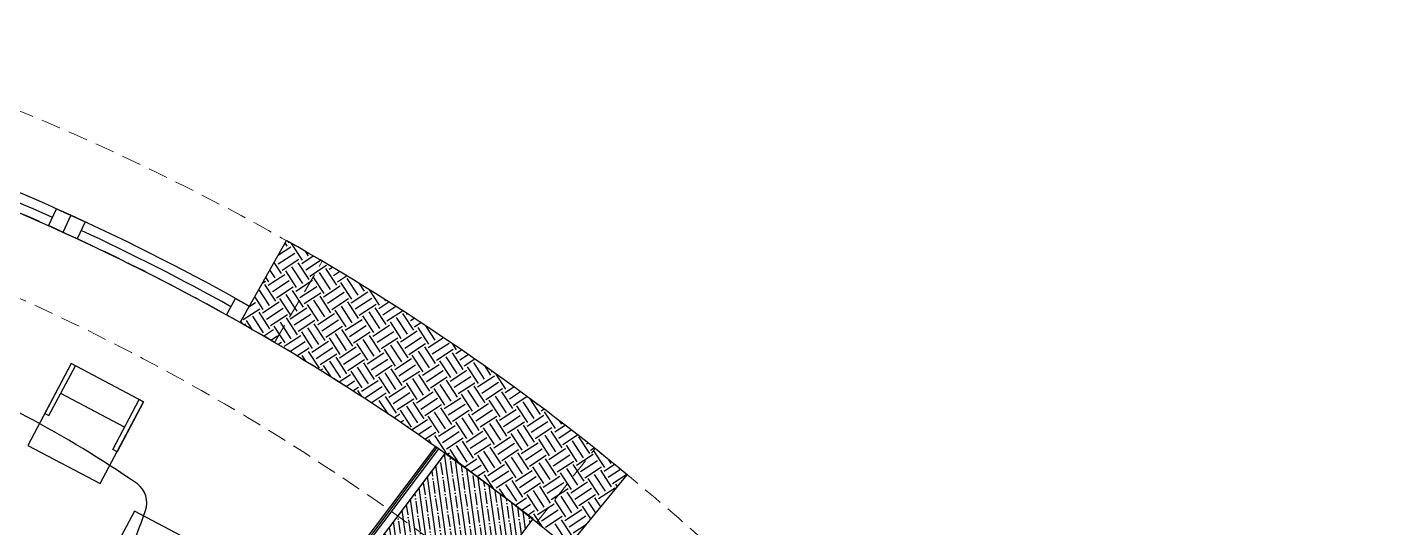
# Model space of a CAD drawing. Header units: millimetres. Extents: x 132785 to 150483, y 90225 to 103753.
# Drawn here: x 136300 to 137171, y 94380 to 94699 of the extents above; entities that cross this region are included whole.
import ezdxf

# ---------------------------------------------------------------- set-up
doc = ezdxf.new("R2010")
doc.units = ezdxf.units.MM
doc.linetypes.add('061-GZM-AP-100$0$HIDDEN', pattern=[0.375, 0.25, -0.125])
doc.layers.add('061-GZM-AP-100$0$A-cephe', color=181, linetype='Continuous')
doc.layers.add('061-GZM-AP-100$0$A-HATCH', color=8, linetype='Continuous')
doc.layers.add('061-GZM-AP-100$0$A-kiris', color=252, linetype='Continuous', lineweight=0)

msp = doc.modelspace()

# ---------------------------------------------------------------- hatches: boundary and pattern name
at = {"layer": '061-GZM-AP-100$0$A-HATCH'}
h = msp.add_hatch(dxfattribs=at)
h.set_pattern_fill('ANSI35', color=253, angle=-127.000042, style=0)
h.set_pattern_definition([(278, (136593.4806, 94406.7286), (6.2882, 0.88374), []), (278, (136590.7784, 94403.1427), (6.2882, 0.88374), [7.9375, -1.5875, 0, -1.5875])])
h.paths.add_polyline_path([(136621.433, 94385.665), (136565.528, 94427.792), (136523.401, 94371.888), (136579.306, 94329.761)])

# ---------------------------------------------------------------- linework, layer by layer
at = {"color": 253}
for p, q in [((136434.863, 94510.723), (136464.408, 94562.944)), ((136464.957, 94559.454), (136463.605, 94561.524)), ((136465.418, 94561.651), (136466.009, 94562.037)), ((136459.125, 94548.061), (136469.758, 94555.006)), ((136459.254, 94553.833), (136467.154, 94558.993)), ((136460.969, 94556.85), (136460.965, 94556.857)), ((136474.56, 94550.557), (136467.683, 94561.086)), ((136474.099, 94548.36), (136481.445, 94553.158)), ((136478.547, 94553.161), (136476.78, 94555.868)), ((136457.281, 94539.272), (136453.924, 94544.413)), ((136461.268, 94541.876), (136456.564, 94549.079)), ((136461.73, 94544.074), (136472.363, 94551.018)), ((136474.859, 94535.584), (136467.914, 94546.217)), ((136478.846, 94538.188), (136471.901, 94548.821)), ((136476.703, 94544.373), (136486.038, 94550.47)), ((136479.307, 94540.385), (136489.94, 94547.33)), ((136496.424, 94534.5), (136489.479, 94545.133)), ((136491.676, 94544.672), (136493.654, 94545.963)), ((136449.044, 94535.789), (136451.097, 94537.129)), ((136453.294, 94536.668), (136451.283, 94539.746)), ((136452.833, 94534.471), (136463.466, 94541.415)), ((136455.437, 94530.483), (136466.07, 94537.428)), ((136470.871, 94532.979), (136463.927, 94543.612)), ((136470.41, 94530.782), (136481.043, 94537.727)), ((136488.449, 94529.291), (136481.504, 94539.924)), ((136492.437, 94531.895), (136485.492, 94542.528)), ((136494.281, 94540.684), (136498.2, 94543.244)), ((136496.885, 94536.697), (136502.729, 94540.514)), ((136506.027, 94525.603), (136499.082, 94536.236)), ((136510.014, 94528.207), (136503.07, 94538.84)), ((136514.002, 94530.811), (136510.931, 94535.514)), ((136449.605, 94519.09), (136444.243, 94527.301)), ((136453.593, 94521.694), (136446.883, 94531.968)), ((136457.58, 94524.299), (136450.635, 94534.932)), ((136458.041, 94526.496), (136468.674, 94533.441)), ((136471.171, 94518.006), (136464.226, 94528.639)), ((136475.158, 94520.61), (136468.213, 94531.243)), ((136473.015, 94526.795), (136483.648, 94533.74)), ((136475.619, 94522.807), (136486.252, 94529.752)), ((136492.736, 94516.922), (136485.791, 94527.555)), ((136487.988, 94527.094), (136498.621, 94534.039)), ((136490.592, 94523.107), (136501.225, 94530.051)), ((136505.566, 94523.406), (136516.199, 94530.35)), ((136508.17, 94519.418), (136518.803, 94526.363)), ((136514.463, 94533.009), (136514.722, 94533.178)), ((136523.605, 94521.915), (136517.285, 94531.59)), ((136426.159, 94515.647), (136432.069, 94526.091)), ((136432.069, 94526.091), (136440.772, 94521.167)), ((136440.772, 94521.167), (136434.862, 94510.723)), ((136436.775, 94512.606), (136447.408, 94519.551)), ((136440.537, 94520.751), (136444.804, 94523.538)), ((136449.144, 94516.893), (136459.777, 94523.838)), ((136451.749, 94512.905), (136462.382, 94519.85)), ((136467.183, 94515.402), (136460.238, 94526.035)), ((136466.722, 94513.205), (136477.355, 94520.149)), ((136484.761, 94511.713), (136477.816, 94522.346)), ((136488.748, 94514.318), (136481.804, 94524.951)), ((136493.197, 94519.119), (136503.83, 94526.064)), ((136502.339, 94508.025), (136495.394, 94518.658)), ((136506.326, 94510.629), (136499.381, 94521.262)), ((136510.313, 94513.234), (136503.369, 94523.867)), ((136510.774, 94515.431), (136521.407, 94522.376)), ((136523.904, 94506.941), (136516.959, 94517.574)), ((136527.891, 94509.545), (136520.946, 94520.178)), ((136523.144, 94519.717), (136529.544, 94523.898)), ((136525.748, 94515.73), (136533.955, 94521.09)), ((136527.592, 94524.519), (136526.908, 94525.566)), ((136528.352, 94511.743), (136538.349, 94518.272)), ((136434.863, 94510.723), (136426.159, 94515.647)), ((136436.314, 94510.409), (136435.441, 94511.745)), ((136437.451, 94509.255), (136438.511, 94509.948)), ((136442.889, 94506.148), (136438.972, 94512.145)), ((136449.905, 94504.117), (136442.96, 94514.75)), ((136453.892, 94506.721), (136446.947, 94517.354)), ((136454.353, 94508.918), (136464.986, 94515.863)), ((136467.482, 94500.428), (136460.538, 94511.061)), ((136471.47, 94503.033), (136464.525, 94513.666)), ((136469.326, 94509.217), (136479.959, 94516.162)), ((136471.931, 94505.23), (136482.564, 94512.174)), ((136489.047, 94499.344), (136482.103, 94509.977)), ((136484.3, 94509.516), (136494.933, 94516.461)), ((136486.904, 94505.529), (136497.537, 94512.474)), ((136501.878, 94505.828), (136512.511, 94512.773)), ((136519.916, 94504.337), (136512.972, 94514.97)), ((136519.455, 94502.14), (136530.088, 94509.084)), ((136537.494, 94500.649), (136530.549, 94511.282)), ((136541.481, 94503.253), (136534.537, 94513.886)), ((136545.469, 94505.857), (136538.524, 94516.49)), ((136540.721, 94516.029), (136541.269, 94516.387)), ((136543.326, 94512.042), (136545.635, 94513.55)), ((136545.93, 94508.054), (136549.985, 94510.703)), ((136449.802, 94502.153), (136456.089, 94506.26)), ((136454.4, 94499.468), (136458.693, 94502.272)), ((136463.495, 94497.824), (136456.55, 94508.457)), ((136463.034, 94495.627), (136473.667, 94502.572)), ((136481.073, 94494.136), (136474.128, 94504.769)), ((136485.06, 94496.74), (136478.115, 94507.373)), ((136489.508, 94501.541), (136500.141, 94508.486)), ((136498.65, 94490.447), (136491.706, 94501.08)), ((136502.638, 94493.052), (136495.693, 94503.685)), ((136506.625, 94495.656), (136499.68, 94506.289)), ((136504.482, 94501.841), (136515.115, 94508.785)), ((136507.086, 94497.853), (136517.719, 94504.798)), ((136524.203, 94491.968), (136517.258, 94502.601)), ((136522.06, 94498.152), (136532.693, 94505.097)), ((136524.664, 94494.165), (136535.297, 94501.11)), ((136537.033, 94498.451), (136547.666, 94505.396)), ((136539.637, 94494.464), (136550.27, 94501.409)), ((136555.072, 94496.96), (136548.127, 94507.593)), ((136559.059, 94499.565), (136553.144, 94508.622)), ((136554.611, 94494.763), (136564.367, 94501.135)), ((136458.979, 94496.771), (136461.298, 94498.285)), ((136461.282, 94495.407), (136460.837, 94496.088)), ((136466.572, 94492.249), (136476.271, 94498.584)), ((136471.103, 94489.521), (136478.875, 94494.597)), ((136485.359, 94481.767), (136478.414, 94492.4)), ((136480.612, 94491.939), (136491.245, 94498.883)), ((136483.216, 94487.951), (136493.849, 94494.896)), ((136498.189, 94488.25), (136508.822, 94495.195)), ((136516.228, 94486.759), (136509.283, 94497.392)), ((136520.215, 94489.363), (136513.271, 94499.996)), ((136515.767, 94484.562), (136526.4, 94491.507)), ((136533.806, 94483.071), (136526.861, 94493.704)), ((136537.793, 94485.675), (136530.848, 94496.308)), ((136541.781, 94488.279), (136534.836, 94498.912)), ((136542.242, 94490.477), (136552.875, 94497.421)), ((136555.371, 94481.987), (136548.426, 94492.62)), ((136559.358, 94484.591), (136552.414, 94495.224)), ((136557.215, 94490.776), (136567.848, 94497.721)), ((136559.819, 94486.788), (136570.452, 94493.733)), ((136576.936, 94480.903), (136569.991, 94491.536)), ((136572.65, 94493.272), (136570.006, 94497.319)), ((136572.189, 94491.075), (136575.744, 94493.397)), ((136476.913, 94485.989), (136474.427, 94489.795)), ((136485.82, 94483.964), (136496.453, 94490.908)), ((136492.844, 94476.112), (136488.017, 94483.503)), ((136498.949, 94475.474), (136492.005, 94486.107)), ((136502.937, 94478.078), (136495.992, 94488.711)), ((136500.794, 94484.263), (136511.427, 94491.208)), ((136503.398, 94480.275), (136514.031, 94487.22)), ((136520.515, 94474.39), (136513.57, 94485.023)), ((136518.371, 94480.575), (136529.004, 94487.519)), ((136520.976, 94476.587), (136531.609, 94483.532)), ((136533.345, 94480.874), (136543.978, 94487.818)), ((136535.949, 94476.886), (136546.582, 94483.831)), ((136551.384, 94479.383), (136544.439, 94490.016)), ((136550.923, 94477.185), (136561.556, 94484.13)), ((136568.961, 94475.694), (136562.017, 94486.327)), ((136572.949, 94478.299), (136566.004, 94488.932)), ((136574.793, 94487.088), (136579.982, 94490.476)), ((136577.397, 94483.1), (136584.203, 94487.545)), ((136590.526, 94474.61), (136583.582, 94485.243)), ((136594.514, 94477.215), (136590.775, 94482.939)), ((136486.08, 94480.341), (136487.556, 94481.306)), ((136497.92, 94472.905), (136505.134, 94477.617)), ((136512.54, 94469.181), (136505.595, 94479.814)), ((136516.527, 94471.786), (136509.582, 94482.419)), ((136530.118, 94465.493), (136523.173, 94476.126)), ((136534.105, 94468.097), (136527.16, 94478.73)), ((136538.092, 94470.702), (136531.148, 94481.335)), ((136538.553, 94472.899), (136549.186, 94479.844)), ((136551.683, 94464.409), (136544.738, 94475.042)), ((136555.67, 94467.013), (136548.725, 94477.646)), ((136553.527, 94473.198), (136564.16, 94480.143)), ((136556.131, 94469.211), (136566.764, 94476.155)), ((136568.5, 94473.497), (136579.133, 94480.442)), ((136571.105, 94469.51), (136581.738, 94476.454)), ((136586.539, 94472.006), (136579.594, 94482.639)), ((136586.078, 94469.809), (136596.711, 94476.754)), ((136594.975, 94479.412), (136595.383, 94479.678)), ((136604.117, 94468.318), (136597.839, 94477.93)), ((136361.426, 94444.076, 0), (136320.771, 94465.598, 0)), ((136502.328, 94470.096), (136507.738, 94473.63)), ((136506.719, 94467.276), (136510.343, 94469.642)), ((136512.396, 94463.595), (136509.882, 94467.445)), ((136512.079, 94466.984), (136522.712, 94473.929)), ((136514.683, 94462.997), (136525.316, 94469.942)), ((136518.344, 94459.699), (136527.92, 94465.954)), ((136529.657, 94463.296), (136540.29, 94470.241)), ((136532.261, 94459.309), (136542.894, 94466.253)), ((136547.695, 94461.805), (136540.751, 94472.438)), ((136547.234, 94459.608), (136557.867, 94466.552)), ((136565.273, 94458.117), (136558.328, 94468.75)), ((136569.26, 94460.721), (136562.316, 94471.354)), ((136573.248, 94463.325), (136566.303, 94473.958)), ((136573.709, 94465.522), (136584.342, 94472.467)), ((136586.838, 94457.033), (136579.893, 94467.666)), ((136590.826, 94459.637), (136583.881, 94470.27)), ((136588.682, 94465.821), (136599.315, 94472.766)), ((136591.287, 94461.834), (136601.92, 94468.779)), ((136608.403, 94455.949), (136601.459, 94466.582)), ((136603.656, 94466.121), (136609.202, 94469.743)), ((136606.26, 94462.133), (136613.314, 94466.741)), ((136529.087, 94452.556), (136523.472, 94461.153)), ((136534.404, 94453.124), (136527.459, 94463.757)), ((136534.865, 94455.321), (136545.498, 94462.266)), ((136547.994, 94446.831), (136541.05, 94457.464)), ((136551.982, 94449.436), (136545.037, 94460.069)), ((136549.839, 94455.62), (136560.472, 94462.565)), ((136552.443, 94451.633), (136563.076, 94458.578)), ((136564.812, 94455.919), (136575.445, 94462.864)), ((136567.416, 94451.932), (136578.049, 94458.877)), ((136582.851, 94454.428), (136575.906, 94465.061)), ((136582.39, 94452.231), (136593.023, 94459.176)), ((136600.428, 94450.74), (136593.484, 94461.373)), ((136604.416, 94453.344), (136597.471, 94463.977)), ((136608.864, 94458.146), (136617.411, 94463.728)), ((136618.006, 94447.052), (136611.061, 94457.685)), ((136621.994, 94449.656), (136615.049, 94460.289)), ((136625.981, 94452.26), (136619.499, 94462.185)), ((136623.838, 94458.445), (136624.206, 94458.685)), ((136532.705, 94450.118), (136536.601, 94452.663)), ((136536.978, 94447.22), (136539.206, 94448.676)), ((136544.007, 94444.227), (136537.062, 94454.86)), ((136544.061, 94442.366), (136554.179, 94448.975)), ((136561.585, 94440.539), (136554.64, 94451.172)), ((136565.572, 94443.143), (136558.627, 94453.776)), ((136569.56, 94445.747), (136562.615, 94456.38)), ((136570.021, 94447.945), (136580.654, 94454.889)), ((136583.15, 94439.455), (136576.205, 94450.088)), ((136587.137, 94442.059), (136580.193, 94452.692)), ((136584.994, 94448.244), (136595.627, 94455.188)), ((136587.598, 94444.256), (136598.231, 94451.201)), ((136604.715, 94438.371), (136597.77, 94449.004)), ((136599.967, 94448.543), (136610.6, 94455.488)), ((136602.572, 94444.555), (136613.205, 94451.5)), ((136617.545, 94444.855), (136628.178, 94451.799)), ((136626.442, 94454.458), (136628.262, 94455.646)), ((136635.584, 94443.364), (136628.639, 94453.997)), ((136639.571, 94445.968), (136638.145, 94448.152)), ((136541.233, 94444.312), (136541.81, 94444.688)), ((136548.289, 94439.439), (136556.783, 94444.987)), ((136552.5, 94436.502), (136559.388, 94441)), ((136561.124, 94438.342), (136571.757, 94445.286)), ((136563.728, 94434.354), (136574.361, 94441.299)), ((136579.162, 94436.851), (136572.218, 94447.484)), ((136578.701, 94434.653), (136589.334, 94441.598)), ((136596.74, 94433.162), (136589.795, 94443.795)), ((136600.728, 94435.767), (136593.783, 94446.4)), ((136605.176, 94440.568), (136615.809, 94447.513)), ((136614.318, 94429.474), (136607.373, 94440.107)), ((136618.305, 94432.078), (136611.361, 94442.711)), ((136622.293, 94434.683), (136615.348, 94445.316)), ((136620.149, 94440.867), (136630.782, 94447.812)), ((136622.754, 94436.88), (136633.387, 94443.825)), ((136639.87, 94430.994), (136632.926, 94441.627)), ((136635.123, 94441.166), (136641.674, 94445.445)), ((136637.727, 94437.179), (136645.665, 94442.363)), ((136640.331, 94433.192), (136649.641, 94439.272)), ((136559.164, 94431.808), (136511.018, 94367.917)), ((136560.184, 94431.085), (136512.769, 94368.163)), ((136556.642, 94433.591), (136554.939, 94436.198)), ((136565.871, 94428.17), (136558.927, 94438.803)), ((136566.332, 94430.367), (136576.965, 94437.312)), ((136579.462, 94421.877), (136572.517, 94432.51)), ((136583.449, 94424.481), (136576.504, 94435.114)), ((136581.306, 94430.666), (136591.939, 94437.611)), ((136583.91, 94426.679), (136594.543, 94433.623)), ((136601.027, 94420.793), (136594.082, 94431.426)), ((136596.279, 94430.965), (136606.912, 94437.91)), ((136598.883, 94426.978), (136609.516, 94433.922)), ((136613.857, 94427.277), (136624.49, 94434.222)), ((136631.896, 94425.786), (136624.951, 94436.419)), ((136635.883, 94428.39), (136628.938, 94439.023)), ((136631.435, 94423.589), (136642.068, 94430.533)), ((136649.473, 94422.098), (136642.529, 94432.731)), ((136653.461, 94424.702), (136646.516, 94435.335)), ((136657.448, 94427.306), (136650.503, 94437.939)), ((136655.305, 94433.491), (136656.235, 94434.098)), ((136657.909, 94429.503), (136660.172, 94430.981)), ((136561.203, 94430.361), (136514.52, 94368.409)), ((136565.196, 94427.351), (136521.522, 94369.394)), ((136566.421, 94426.633), (136568.068, 94427.709)), ((136574.467, 94420.814), (136568.529, 94429.906)), ((136570.562, 94423.649), (136570.673, 94423.721)), ((136577.428, 94418.653), (136585.646, 94424.02)), ((136593.052, 94415.585), (136586.107, 94426.218)), ((136597.039, 94418.189), (136590.095, 94428.822)), ((136601.488, 94422.99), (136612.121, 94429.935)), ((136610.63, 94411.896), (136603.685, 94422.529)), ((136614.617, 94414.501), (136607.672, 94425.134)), ((136618.604, 94417.105), (136611.66, 94427.738)), ((136616.461, 94423.289), (136627.094, 94430.234)), ((136619.065, 94419.302), (136629.698, 94426.247)), ((136636.182, 94413.417), (136629.237, 94424.05)), ((136634.039, 94419.601), (136644.672, 94426.546)), ((136636.643, 94415.614), (136647.276, 94422.559)), ((136649.012, 94419.9), (136659.645, 94426.845)), ((136651.617, 94415.913), (136662.25, 94422.858)), ((136667.051, 94418.409), (136660.106, 94429.042)), ((136671.039, 94421.014), (136669.306, 94423.666)), ((136581.526, 94415.641), (136588.25, 94420.033)), ((136585.608, 94412.619), (136590.855, 94416.046)), ((136596.567, 94404.396), (136590.394, 94413.848)), ((136592.591, 94413.387), (136603.224, 94420.332)), ((136595.195, 94409.4), (136605.828, 94416.345)), ((136610.169, 94409.699), (136620.802, 94416.644)), ((136628.207, 94408.208), (136621.263, 94418.841)), ((136632.195, 94410.812), (136625.25, 94421.445)), ((136645.785, 94404.52), (136638.84, 94415.153)), ((136649.773, 94407.124), (136642.828, 94417.757)), ((136643.162, 94367.563), (136681.327, 94413.86)), ((136653.76, 94409.728), (136646.815, 94420.361)), ((136654.221, 94411.926), (136664.854, 94418.87)), ((136667.35, 94403.436), (136660.406, 94414.069)), ((136671.338, 94406.04), (136664.393, 94416.673)), ((136666.59, 94416.212), (136673.188, 94420.522)), ((136669.194, 94412.225), (136677.062, 94417.363)), ((136671.799, 94408.237), (136680.921, 94414.195)), ((136597.799, 94405.413), (136608.432, 94412.357)), ((136604.126, 94398.63), (136599.997, 94404.952)), ((136610.929, 94396.923), (136603.984, 94407.556)), ((136614.916, 94399.527), (136607.971, 94410.16)), ((136612.773, 94405.712), (136623.406, 94412.656)), ((136615.377, 94401.724), (136626.01, 94408.669)), ((136632.494, 94395.839), (136625.549, 94406.472)), ((136627.746, 94406.011), (136638.379, 94412.956)), ((136630.351, 94402.023), (136640.984, 94408.968)), ((136632.955, 94398.036), (136643.588, 94404.981)), ((136645.324, 94402.323), (136655.957, 94409.267)), ((136647.928, 94398.335), (136658.561, 94405.28)), ((136663.363, 94400.832), (136656.418, 94411.465)), ((136662.902, 94398.634), (136673.535, 94405.579)), ((136675.02, 94406.209), (136673.996, 94407.776)), ((136678.193, 94410.059), (136677.983, 94410.381)), ((136599.102, 94402.471), (136599.536, 94402.754)), ((136609.772, 94394.271), (136617.113, 94399.066)), ((136624.519, 94390.63), (136617.574, 94401.263)), ((136628.507, 94393.235), (136621.562, 94403.868)), ((136642.097, 94386.942), (136635.152, 94397.575)), ((136646.084, 94389.546), (136639.14, 94400.179)), ((136650.072, 94392.151), (136643.127, 94402.784)), ((136650.533, 94394.348), (136661.166, 94401.293)), ((136661.267, 94389.525), (136656.717, 94396.491)), ((136664.441, 94393.375), (136660.705, 94399.095)), ((136613.744, 94391.177), (136619.718, 94395.079)), ((136617.701, 94388.074), (136622.322, 94391.091)), ((136627.457, 94380.326), (136621.861, 94388.894)), ((136624.058, 94388.433), (136634.691, 94395.378)), ((136626.662, 94384.446), (136637.295, 94391.39)), ((136629.267, 94380.458), (136639.9, 94387.403)), ((136641.636, 94384.745), (136652.269, 94391.69)), ((136644.24, 94380.757), (136654.873, 94387.702)), ((136658.093, 94385.675), (136652.73, 94393.887)), ((136642.396, 94371.969), (136635.451, 94382.602)), ((136646.383, 94374.573), (136639.439, 94385.206)), ((136646.844, 94376.77), (136655.31, 94382.299))]:
    msp.add_line(p, q, dxfattribs=at)
at = {"color": 253, "elevation": 0}
for points in [[(136299.873, 94432.534), (136345.83, 94408.205), (136373.434, 94460.349), (136327.477, 94484.678)], [(136327.477, 94484.678), (136310.634, 94452.861), (136313.285, 94451.457), (136330.128, 94483.274), (136327.477, 94484.678)], [(136373.434, 94460.349), (136356.591, 94428.532), (136353.94, 94429.936), (136370.783, 94461.752), (136373.434, 94460.349)], [(136367.719, 94390.738), (136343.39, 94344.78), (136395.535, 94317.177), (136419.864, 94363.134)]]:
    msp.add_lwpolyline(points, close=True, dxfattribs=at)
at = {"color": 253}
msp.add_lwpolyline([(136565.528, 94427.792), (136523.401, 94371.888), (136579.306, 94329.761), (136621.433, 94385.665)], close=True, dxfattribs=at)
for centre, radius, start, end in [((135720.849, 93248.707), 1462, 60.5, 70.5), ((135720.849, 93248.707), 1450, 60.5, 70.5), ((135720.849, 93248.707), 1456, 65.893518, 70.106482), ((135720.849, 93248.707), 1456, 60.893518, 65.106482), ((135720.849, 93248.707), 1510, 50.5, 60.5), ((135720.849, 93248.707), 1450, 50.5, 60.5), ((135970.608, 93831.007), 701.467, 55.340205, 68.868395), ((136360.549, 94395.983), 15, 341.021577, 53.199965), ((135992.694, 94522.49), 404, 332.1043, 341.021577)]:
    msp.add_arc(centre, radius, start, end, dxfattribs=at)
at = {"layer": '061-GZM-AP-100$0$A-cephe', "color": 253}
msp.add_line((136327.13, 94579.071), (136322.153, 94568.151), dxfattribs=at)
msp.add_lwpolyline([(136313.054, 94572.298), (136318.031, 94583.217), (136336.23, 94574.924), (136331.254, 94564.004)], close=True, dxfattribs=at)
at = {"layer": '061-GZM-AP-100$0$A-kiris', "color": 253, "linetype": '061-GZM-AP-100$0$HIDDEN', "ltscale": 50}
for p, q in [((136456.779, 94498.069), (136487.232, 94549.767)), ((136623.495, 94383.489), (136660.846, 94430.445))]:
    msp.add_line(p, q, dxfattribs=at)
for radius in [1450, 1400]:
    msp.add_circle((135720.849, 93248.707), radius, dxfattribs=at)
for start, end in [(59.5, 71.5), (39.5, 51.5)]:
    msp.add_arc((135720.849, 93248.707), 1510, start, end, dxfattribs=at)

doc.saveas('drawing.dxf')
